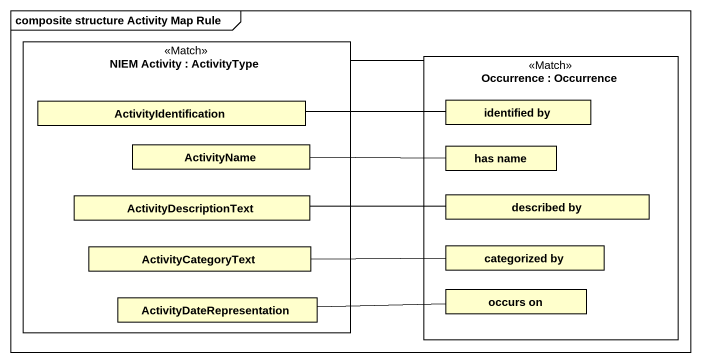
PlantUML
@startuml
mainframe composite structure Activity Map Rule
rectangle "NIEM Activity : ActivityType" as NIEM_Activity <<Match>> {
  rectangle ActivityIdentification
  rectangle ActivityName
  rectangle ActivityDescriptionText
  rectangle ActivityCategoryText
  rectangle ActivityDateRepresentation
}
rectangle "Occurrence : Occurrence" as Occurrence <<Match>> {
  rectangle "identified by" as identified_by
  rectangle "has name" as has_name
  rectangle "described by" as described_by
  rectangle "categorized by" as categorized_by
  rectangle "occurs on" as occurs_on
}
NIEM_Activity -right- Occurrence
ActivityIdentification -right- identified_by
ActivityName -right- has_name
ActivityDescriptionText -right- described_by
ActivityCategoryText -right- categorized_by
ActivityDateRepresentation -right- occurs_on
@enduml
